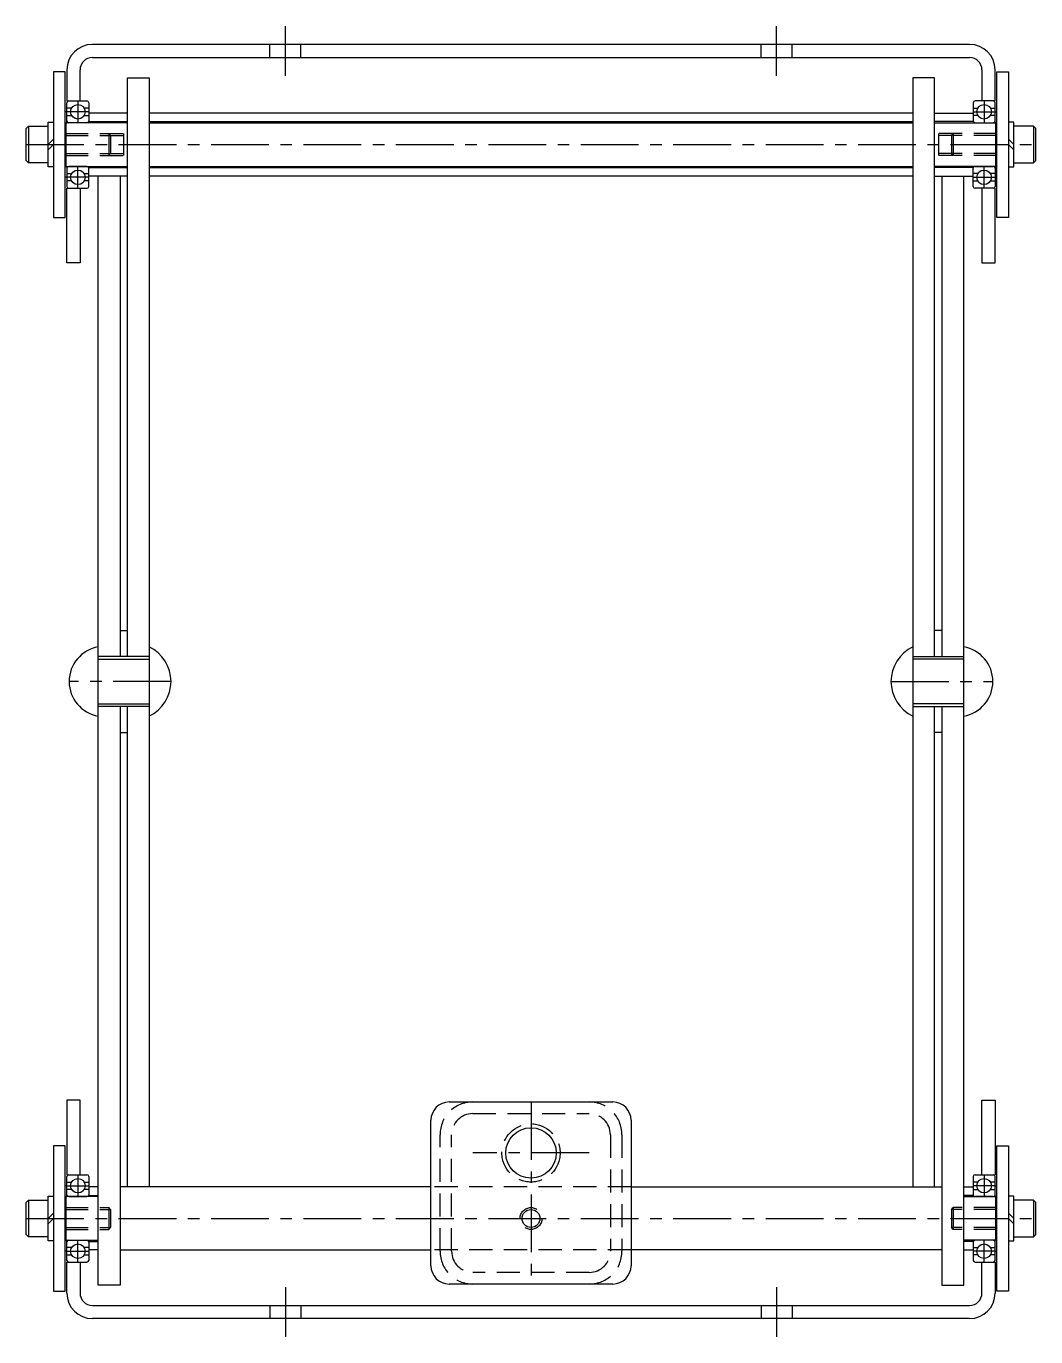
# Model space of a CAD drawing. Extents: x 0 to 1182, y -8 to 998.
# Drawn here: x 904.7 to 1182.1, y 410.8 to 770.8 of the extents above; entities that cross this region are included whole.
import ezdxf

# ---------------------------------------------------------------- set-up
doc = ezdxf.new("R2010")
doc.units = 0
doc.header["$LTSCALE"] = 0.5
doc.linetypes.add('CENTER', pattern=[50.8, 31.75, -6.35, 6.35, -6.35])
doc.linetypes.add('DASHED', pattern=[19.05, 12.7, -6.35])
for name, color, linetype in [('MSM_CENTER', 1, 'CENTER'), ('MSM_CONTINUOUS', 7, 'CONTINUOUS'), ('MSM_DASHED', 4, 'DASHED')]:
    doc.layers.add(name, color=color, linetype=linetype)

msp = doc.modelspace()

# ---------------------------------------------------------------- linework, layer by layer
at = {"layer": 'MSM_CENTER'}
for p, q in [((975.9, 757.23), (975.9, 770.83)), ((1110.9, 757.23), (1110.9, 770.83)), ((918.9, 750.33), (918.9, 744.33)), ((1167.9, 750.33), (1167.9, 744.33)), ((921.9, 747.33), (915.9, 747.33)), ((1164.9, 747.33), (1170.9, 747.33)), ((904.7, 738.33), (1181.8, 738.33)), ((918.9, 726.33), (918.9, 732.33)), ((1167.9, 726.33), (1167.9, 732.33)), ((921.9, 729.33), (915.9, 729.33)), ((1164.9, 729.33), (1170.9, 729.33)), ((944.5, 590.83), (916.5, 590.83)), ((1142.3, 590.83), (1170.3, 590.83)), ((1043.4, 475.33), (1043.4, 425.33)), ((1059.4, 461.33), (1027.4, 461.33)), ((918.9, 455.33), (918.9, 449.33)), ((1167.9, 455.33), (1167.9, 449.33)), ((915.9, 452.33), (921.9, 452.33)), ((1170.9, 452.33), (1164.9, 452.33)), ((904.7, 443.33), (1181.8, 443.33)), ((918.9, 431.33), (918.9, 437.33)), ((1167.9, 431.33), (1167.9, 437.33)), ((915.9, 434.33), (921.9, 434.33)), ((1170.9, 434.33), (1164.9, 434.33)), ((975.9, 424.43), (975.9, 410.83)), ((1110.9, 424.43), (1110.9, 410.83))]:
    msp.add_line(p, q, dxfattribs=at)
at = {"layer": 'MSM_CONTINUOUS'}
for p, q in [((1163.9, 765.83), (922.9, 765.83)), ((922.9, 762.23), (1163.9, 762.23)), ((912.2, 758.33), (912.2, 718.33)), ((915.4, 758.33), (912.2, 758.33)), ((915.4, 718.33), (915.4, 758.33)), ((915.9, 758.83), (915.9, 750.33)), ((919.5, 750.33), (919.5, 758.83)), ((932.5, 597.73), (932.5, 756.63)), ((932.5, 756.63), (938.5, 756.63)), ((938.5, 756.63), (938.5, 451.98)), ((1154.3, 756.63), (1148.3, 756.63)), ((1148.3, 756.63), (1148.3, 451.98)), ((1154.3, 597.73), (1154.3, 756.63)), ((1167.3, 758.83), (1167.3, 750.33)), ((1170.9, 750.33), (1170.9, 758.83)), ((1171.4, 718.33), (1171.4, 758.33)), ((1171.4, 758.33), (1174.6, 758.33)), ((1174.6, 758.33), (1174.6, 718.33)), ((915.9, 750.33), (921.4, 750.33)), ((915.9, 744.33), (915.9, 749.83)), ((921.9, 749.83), (921.9, 744.68)), ((1164.9, 749.83), (1164.9, 744.68)), ((1170.9, 750.33), (1165.4, 750.33)), ((1170.9, 744.33), (1170.9, 749.83)), ((915.9, 747.33), (915.4, 747.33)), ((917.17, 748.33), (915.9, 748.33)), ((915.9, 746.33), (917.17, 746.33)), ((921.9, 748.33), (920.63, 748.33)), ((920.63, 746.33), (921.9, 746.33)), ((932.5, 746.98), (921.9, 746.98)), ((1148.3, 746.98), (938.5, 746.98)), ((1154.3, 746.98), (1164.9, 746.98)), ((1164.9, 748.33), (1166.17, 748.33)), ((1166.17, 746.33), (1164.9, 746.33)), ((1169.63, 748.33), (1170.9, 748.33)), ((1170.9, 746.33), (1169.63, 746.33)), ((1170.9, 747.33), (1171.4, 747.33)), ((904.7, 742.73), (905.3, 743.33)), ((904.7, 733.93), (904.7, 742.73)), ((905.3, 743.33), (905.3, 733.33)), ((905.3, 743.33), (910.7, 743.33)), ((910.7, 732.23), (910.7, 744.43)), ((910.7, 744.43), (912.2, 744.43)), ((915.4, 744.33), (915.9, 744.33)), ((915.7, 744.33), (915.4, 744.03)), ((915.7, 732.33), (915.7, 744.33)), ((932.5, 744.33), (915.7, 744.33)), ((921.4, 744.33), (916.4, 744.33)), ((921.9, 744.68), (932.5, 744.68)), ((938.5, 744.68), (1148.3, 744.68)), ((938.5, 744.33), (1148.3, 744.33)), ((1164.9, 744.68), (1154.3, 744.68)), ((1154.3, 744.33), (1171.1, 744.33)), ((1165.4, 744.33), (1170.4, 744.33)), ((1171.4, 744.33), (1170.9, 744.33)), ((1171.1, 732.33), (1171.1, 744.33)), ((1171.1, 744.33), (1171.4, 744.03)), ((1176.1, 744.43), (1174.6, 744.43)), ((1176.1, 732.23), (1176.1, 744.43)), ((1181.5, 743.33), (1176.1, 743.33)), ((1181.5, 743.33), (1181.5, 733.33)), ((1182.1, 742.73), (1181.5, 743.33)), ((1182.1, 733.93), (1182.1, 742.73)), ((912.2, 739.83), (910.7, 738.33)), ((912.2, 738.33), (910.7, 736.83)), ((1174.6, 739.83), (1176.1, 738.33)), ((1174.6, 738.33), (1176.1, 736.83)), ((905.3, 733.33), (904.7, 733.93)), ((910.7, 733.33), (905.3, 733.33)), ((912.2, 732.23), (910.7, 732.23)), ((915.4, 732.63), (915.7, 732.33)), ((915.4, 732.33), (915.9, 732.33)), ((915.7, 732.33), (932.5, 732.33)), ((915.9, 732.33), (915.9, 726.83)), ((921.4, 732.33), (916.4, 732.33)), ((921.9, 731.98), (932.5, 731.98)), ((921.9, 726.83), (921.9, 731.98)), ((938.5, 732.33), (1148.3, 732.33)), ((938.5, 731.98), (1148.3, 731.98)), ((1171.1, 732.33), (1154.3, 732.33)), ((1164.9, 731.98), (1154.3, 731.98)), ((1164.9, 726.83), (1164.9, 731.98)), ((1165.4, 732.33), (1170.4, 732.33)), ((1170.9, 732.33), (1170.9, 726.83)), ((1171.4, 732.33), (1170.9, 732.33)), ((1171.4, 732.63), (1171.1, 732.33)), ((1174.6, 732.23), (1176.1, 732.23)), ((1176.1, 733.33), (1181.5, 733.33)), ((1181.5, 733.33), (1182.1, 733.93)), ((915.9, 729.33), (915.4, 729.33)), ((915.9, 730.33), (917.17, 730.33)), ((917.17, 728.33), (915.9, 728.33)), ((920.63, 730.33), (921.9, 730.33)), ((921.9, 728.33), (920.63, 728.33)), ((932.5, 729.68), (921.9, 729.68)), ((924.5, 425.03), (924.5, 729.68)), ((930.5, 729.68), (930.5, 597.73)), ((1148.3, 729.68), (938.5, 729.68)), ((1154.3, 729.68), (1164.9, 729.68)), ((1156.3, 729.68), (1156.3, 597.73)), ((1162.3, 425.03), (1162.3, 729.68)), ((1166.17, 730.33), (1164.9, 730.33)), ((1164.9, 728.33), (1166.17, 728.33)), ((1170.9, 730.33), (1169.63, 730.33)), ((1169.63, 728.33), (1170.9, 728.33)), ((1170.9, 729.33), (1171.4, 729.33)), ((915.9, 705.83), (915.9, 726.33)), ((915.9, 726.33), (921.4, 726.33)), ((919.5, 726.33), (919.5, 705.83)), ((1170.9, 726.33), (1165.4, 726.33)), ((1167.3, 726.33), (1167.3, 705.83)), ((1170.9, 705.83), (1170.9, 726.33)), ((912.2, 718.33), (915.4, 718.33)), ((1174.6, 718.33), (1171.4, 718.33)), ((919.5, 705.83), (915.9, 705.83)), ((1167.3, 705.83), (1170.9, 705.83)), ((930.5, 604.83), (932.5, 604.83)), ((1156.3, 604.83), (1154.3, 604.83)), ((938.5, 597.73), (924.5, 597.73)), ((1148.3, 597.73), (1162.3, 597.73)), ((924.5, 596.93), (938.5, 596.93)), ((1162.3, 596.93), (1148.3, 596.93)), ((924.5, 584.73), (938.5, 584.73)), ((938.5, 583.93), (924.5, 583.93)), ((930.5, 583.93), (930.5, 425.03)), ((932.5, 451.98), (932.5, 583.93)), ((1162.3, 584.73), (1148.3, 584.73)), ((1148.3, 583.93), (1162.3, 583.93)), ((1154.3, 451.98), (1154.3, 583.93)), ((1156.3, 583.93), (1156.3, 425.03)), ((930.5, 576.83), (932.5, 576.83)), ((1156.3, 576.83), (1154.3, 576.83)), ((919.5, 475.83), (915.9, 475.83)), ((915.9, 475.83), (915.9, 455.33)), ((919.5, 455.33), (919.5, 475.83)), ((1020.9, 475.33), (1065.9, 475.33)), ((1167.3, 455.33), (1167.3, 475.83)), ((1167.3, 475.83), (1170.9, 475.83)), ((1170.9, 475.83), (1170.9, 455.33)), ((1015.9, 430.33), (1015.9, 470.33)), ((1070.9, 470.33), (1070.9, 430.33)), ((912.2, 463.33), (912.2, 423.33)), ((915.4, 463.33), (912.2, 463.33)), ((915.4, 423.33), (915.4, 463.33)), ((1171.4, 423.33), (1171.4, 463.33)), ((1171.4, 463.33), (1174.6, 463.33)), ((1174.6, 463.33), (1174.6, 423.33)), ((915.9, 455.33), (921.4, 455.33)), ((915.9, 449.33), (915.9, 454.83)), ((921.9, 454.83), (921.9, 449.68)), ((1164.9, 454.83), (1164.9, 449.68)), ((1165.4, 455.33), (1170.9, 455.33)), ((1170.9, 449.33), (1170.9, 454.83)), ((915.9, 452.33), (915.4, 452.33)), ((915.9, 453.33), (917.17, 453.33)), ((917.17, 451.33), (915.9, 451.33)), ((920.63, 453.33), (921.9, 453.33)), ((921.9, 451.33), (920.63, 451.33)), ((924.5, 451.98), (921.9, 451.98)), ((1015.9, 451.98), (930.5, 451.98)), ((1070.9, 451.98), (1156.3, 451.98)), ((1162.3, 451.98), (1164.9, 451.98)), ((1166.17, 453.33), (1164.9, 453.33)), ((1164.9, 451.33), (1166.17, 451.33)), ((1170.9, 453.33), (1169.63, 453.33)), ((1169.63, 451.33), (1170.9, 451.33)), ((1170.9, 452.33), (1171.4, 452.33)), ((904.7, 447.73), (905.3, 448.33)), ((904.7, 438.93), (904.7, 447.73)), ((905.3, 448.33), (905.3, 438.33)), ((905.3, 448.33), (910.7, 448.33)), ((910.7, 437.23), (910.7, 449.43)), ((910.7, 449.43), (912.2, 449.43)), ((915.4, 449.33), (915.9, 449.33)), ((915.7, 449.33), (915.4, 449.03)), ((915.7, 437.33), (915.7, 449.33)), ((924.5, 449.33), (915.7, 449.33)), ((916.4, 449.33), (921.4, 449.33)), ((921.9, 449.68), (924.5, 449.68)), ((1164.9, 449.68), (1162.3, 449.68)), ((1162.3, 449.33), (1171.1, 449.33)), ((1170.4, 449.33), (1165.4, 449.33)), ((1171.4, 449.33), (1170.9, 449.33)), ((1171.1, 437.33), (1171.1, 449.33)), ((1171.1, 449.33), (1171.4, 449.03)), ((1176.1, 449.43), (1174.6, 449.43)), ((1176.1, 437.23), (1176.1, 449.43)), ((1181.5, 448.33), (1176.1, 448.33)), ((1181.5, 448.33), (1181.5, 438.33)), ((1182.1, 447.73), (1181.5, 448.33)), ((1182.1, 438.93), (1182.1, 447.73)), ((912.2, 444.83), (910.7, 443.33)), ((912.2, 443.33), (910.7, 441.83)), ((1174.6, 444.83), (1176.1, 443.33)), ((1174.6, 443.33), (1176.1, 441.83)), ((905.3, 438.33), (904.7, 438.93)), ((910.7, 438.33), (905.3, 438.33)), ((912.2, 437.23), (910.7, 437.23)), ((915.4, 437.63), (915.7, 437.33)), ((915.4, 437.33), (915.9, 437.33)), ((915.7, 437.33), (924.5, 437.33)), ((915.9, 431.83), (915.9, 437.33)), ((916.4, 437.33), (921.4, 437.33)), ((921.9, 436.98), (921.9, 431.83)), ((921.9, 436.98), (924.5, 436.98)), ((1171.1, 437.33), (1162.3, 437.33)), ((1164.9, 436.98), (1162.3, 436.98)), ((1164.9, 436.98), (1164.9, 431.83)), ((1170.4, 437.33), (1165.4, 437.33)), ((1171.4, 437.33), (1170.9, 437.33)), ((1170.9, 431.83), (1170.9, 437.33)), ((1171.4, 437.63), (1171.1, 437.33)), ((1174.6, 437.23), (1176.1, 437.23)), ((1176.1, 438.33), (1181.5, 438.33)), ((1181.5, 438.33), (1182.1, 438.93)), ((915.9, 434.33), (915.4, 434.33)), ((917.17, 435.33), (915.9, 435.33)), ((915.9, 433.33), (917.17, 433.33)), ((921.9, 435.33), (920.63, 435.33)), ((920.63, 433.33), (921.9, 433.33)), ((924.5, 434.68), (921.9, 434.68)), ((930.5, 434.68), (1015.9, 434.68)), ((1156.3, 434.68), (1070.9, 434.68)), ((1162.3, 434.68), (1164.9, 434.68)), ((1164.9, 435.33), (1166.17, 435.33)), ((1166.17, 433.33), (1164.9, 433.33)), ((1169.63, 435.33), (1170.9, 435.33)), ((1170.9, 433.33), (1169.63, 433.33)), ((1170.9, 434.33), (1171.4, 434.33)), ((915.9, 422.83), (915.9, 431.33)), ((915.9, 431.33), (921.4, 431.33)), ((919.5, 431.33), (919.5, 422.83)), ((1165.4, 431.33), (1170.9, 431.33)), ((1167.3, 422.83), (1167.3, 431.33)), ((1170.9, 431.33), (1170.9, 422.83)), ((930.5, 425.03), (924.5, 425.03)), ((1065.9, 425.33), (1020.9, 425.33)), ((1156.3, 425.03), (1162.3, 425.03)), ((912.2, 423.33), (915.4, 423.33)), ((1174.6, 423.33), (1171.4, 423.33)), ((922.9, 419.43), (1163.9, 419.43)), ((1163.9, 415.83), (922.9, 415.83))]:
    msp.add_line(p, q, dxfattribs=at)
for centre, radius in [((918.9, 747.33), 2), ((1167.9, 747.33), 2), ((918.9, 729.33), 2), ((1167.9, 729.33), 2), ((1043.4, 461.33), 6.92), ((918.9, 452.33), 2), ((1167.9, 452.33), 2), ((1043.4, 443.33), 2.46), ((918.9, 434.33), 2), ((1167.9, 434.33), 2)]:
    msp.add_circle(centre, radius, dxfattribs=at)
for centre, radius, start, end in [((922.9, 758.83), 7, 90, 180), ((1163.9, 758.83), 7, 0, 90), ((922.9, 758.83), 3.4, 90, 180), ((1163.9, 758.83), 3.4, 360, 90), ((916.4, 749.83), 0.5, 90, 180), ((921.4, 749.83), 0.5, 0, 90), ((1165.4, 749.83), 0.5, 90, 180), ((1170.4, 749.83), 0.5, 0, 90), ((916.4, 744.83), 0.5, 180, 270), ((921.4, 744.83), 0.5, 270, 360), ((1165.4, 744.83), 0.5, 180, 270), ((1170.4, 744.83), 0.5, 270, 0), ((916.4, 731.83), 0.5, 90, 180), ((921.4, 731.83), 0.5, 0, 90), ((1165.4, 731.83), 0.5, 90, 180), ((1170.4, 731.83), 0.5, 0, 90), ((916.4, 726.83), 0.5, 180, 270), ((921.4, 726.83), 0.5, 270, 360), ((1165.4, 726.83), 0.5, 180, 270), ((1170.4, 726.83), 0.5, 270, 0), ((926.14, 590.83), 9.64, 99.7982, 260.2018), ((933.98, 590.83), 10.52, 295.4487, 64.5513), ((1152.82, 590.83), 10.52, 115.4487, 244.5513), ((1160.66, 590.83), 9.64, 279.7982, 80.2018), ((1020.9, 470.33), 5, 90, 180), ((1065.9, 470.33), 5, 0, 90), ((916.4, 454.83), 0.5, 90, 180), ((921.4, 454.83), 0.5, 0, 90), ((1165.4, 454.83), 0.5, 90, 180), ((1170.4, 454.83), 0.5, 360, 90), ((916.4, 449.83), 0.5, 180, 270), ((921.4, 449.83), 0.5, 270, 360), ((1165.4, 449.83), 0.5, 180, 270), ((1170.4, 449.83), 0.5, 270, 0), ((916.4, 436.83), 0.5, 90, 180), ((921.4, 436.83), 0.5, 0, 90), ((1165.4, 436.83), 0.5, 90, 180), ((1170.4, 436.83), 0.5, 0, 90), ((916.4, 431.83), 0.5, 180, 270), ((921.4, 431.83), 0.5, 270, 360), ((1020.9, 430.33), 5, 180, 270), ((1065.9, 430.33), 5, 270, 360), ((1165.4, 431.83), 0.5, 180, 270), ((1170.4, 431.83), 0.5, 270, 0), ((922.9, 422.83), 7, 180, 270), ((922.9, 422.83), 3.4, 180, 270), ((1163.9, 422.83), 7, 270, 0), ((1163.9, 422.83), 3.4, 270, 0)]:
    msp.add_arc(centre, radius, start, end, dxfattribs=at)
at = {"layer": 'MSM_DASHED'}
for p, q in [((971.65, 762.23), (971.65, 765.83)), ((980.15, 762.23), (980.15, 765.83)), ((1106.65, 762.23), (1106.65, 765.83)), ((1115.15, 762.23), (1115.15, 765.83)), ((915.4, 741.33), (931.4, 741.33)), ((915.4, 740.79), (931.4, 740.79)), ((927.9, 740.79), (927.36, 741.33)), ((927.36, 741.33), (927.36, 735.33)), ((927.9, 740.79), (927.9, 735.87)), ((931.4, 741.33), (931.4, 735.33)), ((1171.4, 741.33), (1155.4, 741.33)), ((1155.4, 741.33), (1155.4, 735.33)), ((1171.4, 740.79), (1155.4, 740.79)), ((1158.9, 740.79), (1159.44, 741.33)), ((1158.9, 740.79), (1158.9, 735.87)), ((1159.44, 741.33), (1159.44, 735.33)), ((915.4, 735.87), (931.4, 735.87)), ((915.4, 735.33), (931.4, 735.33)), ((927.36, 735.33), (927.9, 735.87)), ((1171.4, 735.87), (1155.4, 735.87)), ((1171.4, 735.33), (1155.4, 735.33)), ((1159.44, 735.33), (1158.9, 735.87)), ((1027.4, 475.33), (1059.4, 475.33)), ((1027.4, 472.13), (1059.4, 472.13)), ((1018.4, 434.33), (1018.4, 466.33)), ((1021.6, 434.33), (1021.6, 466.33)), ((1065.2, 466.33), (1065.2, 434.33)), ((1068.4, 466.33), (1068.4, 434.33)), ((1070.9, 451.98), (1015.9, 451.98)), ((915.4, 446.33), (927.36, 446.33)), ((915.4, 445.79), (927.9, 445.79)), ((927.9, 445.79), (927.36, 446.33)), ((927.36, 446.33), (927.36, 440.33)), ((927.9, 445.79), (927.9, 440.87)), ((1158.9, 445.79), (1159.44, 446.33)), ((1171.4, 445.79), (1158.9, 445.79)), ((1158.9, 445.79), (1158.9, 440.87)), ((1171.4, 446.33), (1159.44, 446.33)), ((1159.44, 446.33), (1159.44, 440.33)), ((915.4, 440.87), (927.9, 440.87)), ((915.4, 440.33), (927.36, 440.33)), ((927.36, 440.33), (927.9, 440.87)), ((1171.4, 440.87), (1158.9, 440.87)), ((1159.44, 440.33), (1158.9, 440.87)), ((1171.4, 440.33), (1159.44, 440.33)), ((1070.9, 434.68), (1015.9, 434.68)), ((1059.4, 428.53), (1027.4, 428.53)), ((1059.4, 425.33), (1027.4, 425.33)), ((971.65, 419.43), (971.65, 415.83)), ((980.15, 419.43), (980.15, 415.83)), ((1106.65, 419.43), (1106.65, 415.83)), ((1115.15, 419.43), (1115.15, 415.83))]:
    msp.add_line(p, q, dxfattribs=at)
for centre, radius in [((1043.4, 461.33), 8), ((1043.4, 443.33), 3)]:
    msp.add_circle(centre, radius, dxfattribs=at)
for centre, radius, start, end in [((1027.4, 466.33), 9, 90, 180), ((1059.4, 466.33), 9, 0, 90), ((1027.4, 466.33), 5.8, 90, 180), ((1059.4, 466.33), 5.8, 0, 90), ((1027.4, 434.33), 9, 180, 270), ((1027.4, 434.33), 5.8, 180, 270), ((1059.4, 434.33), 9, 270, 360), ((1059.4, 434.33), 5.8, 270, 360)]:
    msp.add_arc(centre, radius, start, end, dxfattribs=at)

doc.saveas('drawing.dxf')
